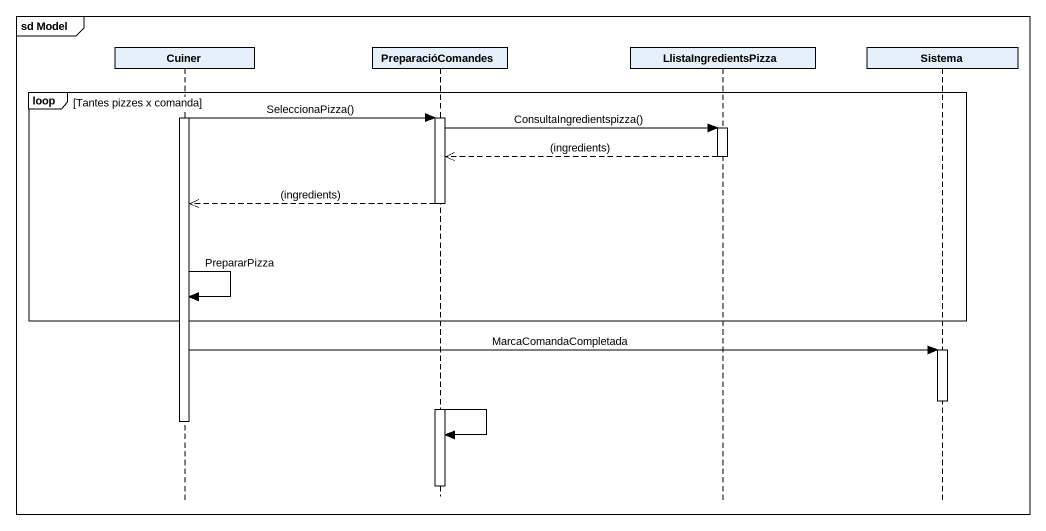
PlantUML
@startuml
mainframe sd Model
hide footbox
participant Cuiner
participant PreparacióComandes
participant LlistaIngredientsPizza
participant Sistema

loop Tantes pizzes x comanda
  activate Cuiner
  Cuiner -> PreparacióComandes : SeleccionaPizza()
  activate PreparacióComandes
  PreparacióComandes -> LlistaIngredientsPizza : ConsultaIngredientspizza()
  activate LlistaIngredientsPizza
  LlistaIngredientsPizza -->> PreparacióComandes : (ingredients)
  deactivate LlistaIngredientsPizza
  PreparacióComandes -->> Cuiner : (ingredients)
  deactivate PreparacióComandes
  Cuiner -> Cuiner : PrepararPizza
end
Cuiner -> Sistema : MarcaComandaCompletada
activate Sistema
deactivate Sistema
activate PreparacióComandes
deactivate Cuiner
PreparacióComandes -> PreparacióComandes
deactivate PreparacióComandes
@enduml
